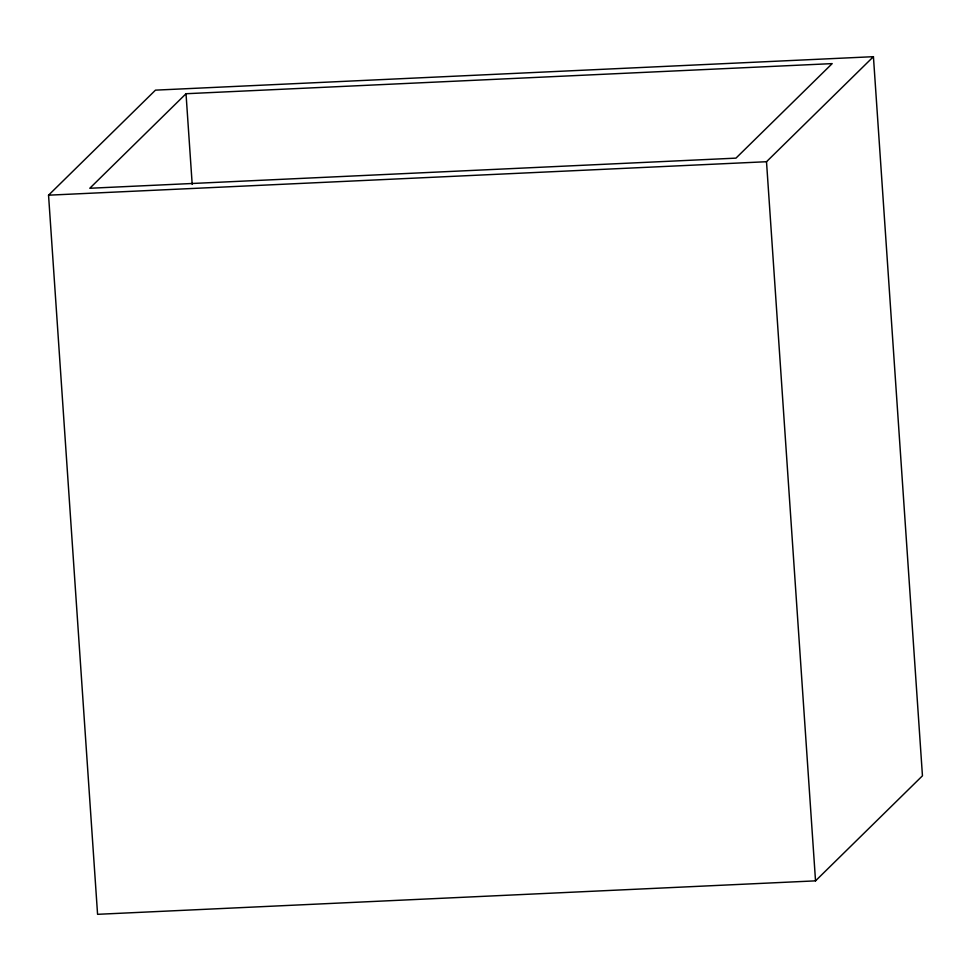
<?xml version="1.0" encoding="UTF-8"?>
<svg xmlns="http://www.w3.org/2000/svg" width="971" height="971" viewBox="0 0 971 971"><rect width="100%" height="100%" fill="white"/><g stroke="black" fill="none" stroke-linecap="round" stroke-linejoin="round"><path stroke-width="1.46" d="M48.55 195.183L155.469 90.145L873.427 56.682L922.45 775.817L815.531 880.855L97.573 914.318L48.55 195.183L766.507 161.72L873.427 56.682M186.019 93.726L89.793 188.265L735.957 158.139L832.183 63.613L186.019 93.726L192.197 184.417M766.507 161.72L815.531 880.855"/></g></svg>
